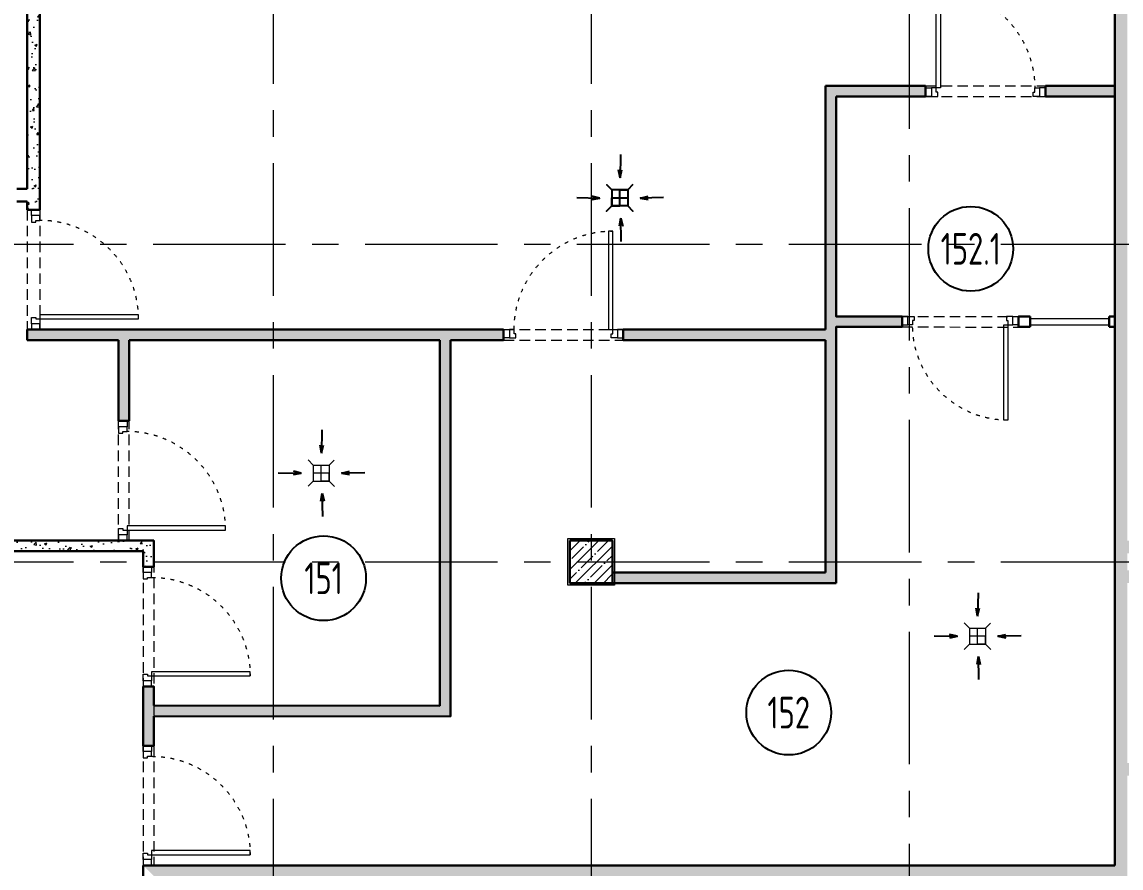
# Model space of a CAD drawing. Header units: millimetres. Extents: x -8417289 to 9420486, y 0 to 166066.
# Drawn here: x -211605 to -201234, y 109710 to 117697 of the extents above; entities that cross this region are included whole.
import ezdxf
from ezdxf import colors
from ezdxf.entities.mleader import LeaderData, LeaderLine
from ezdxf.enums import TextEntityAlignment as Align
from ezdxf.math import Vec2, Vec3

# ---------------------------------------------------------------- set-up
doc = ezdxf.new("R2010")
doc.units = ezdxf.units.MM
doc.header["$MEASUREMENT"] = 0
for name, pattern in [('ACAD_ISO03W100', [30, 12, -18]), ('ADSK_Штриховая_ш2 п1', [3, 2, -1]), ('CENTER', [2, 1.25, -0.25, 0.25, -0.25])]:
    doc.linetypes.add(name, pattern=pattern)
doc.layers.get('0').update_dxf_attribs({"color": 250, "lineweight": 9})
for name, color, linetype, lineweight in [('_АР ТЕКСТ', 250, 'Continuous', 25), ('АР_Двери', 175, 'Continuous', 18), ('АР_Колонны', 250, 'Continuous', 30), ('АР_Колонны Штрих', 250, 'Continuous', 5), ('АР_Маркер экспликации', 239, 'Continuous', 13), ('АР_Номер помещения', 1, 'Continuous', 25), ('АР_Оси', 195, 'Continuous', 9), ('АР_Перегородки газоблок', 165, 'Continuous', 30), ('АР_Перегородки газоблок_Штрих', 165, 'Continuous', 5), ('АР_тонкая линия', 250, 'Continuous', 0)]:
    doc.layers.add(name, color=color, linetype=linetype, lineweight=lineweight)
for name, color, linetype in [('ТХ_ВК_оборуд.ТХ', 250, 'Continuous'), ('ТХ_ВК_трапы', 5, 'Continuous'), ('ТХ_обор_спорт', 5, 'Continuous')]:
    doc.layers.add(name, color=color, linetype=linetype)
doc.layers.add('ТХ_Задание КР', color=7, linetype='Continuous', true_color=0x9a5430)
doc.styles.add('ISOCPEUR', font='isocpeur.TTF')
doc.styles.add('ГОСТ 2.304', font='isocpeur.TTF', dxfattribs={"width": 0.7})
pattern_1 = [(50, (0, 0), (215.17805, -18.82564), [22.5, -247.5]), (355, (0, 0), (-41.6254, 225.65764), [18, -198]), (100.45144, (17.93, -1.57), (173.55265, 206.832), [19.12206, -210.34263]), (46.1842, (0, 60), (320.1724, -49.65578), [33.75, -371.25]), (96.63564, (26.68, 55.86), (280.3986, 292.2356), [28.6831, -315.51413]), (351.18416, (0, 60), (280.3986, 292.2356), [27, -297]), (21, (30, 45), (179.07212, -120.78567), [22.5, -247.5]), (326, (30, 45), (72.9946, 217.54501), [18, -198]), (71.45144, (44.92, 34.93), (252.06671, 96.75935), [19.12206, -210.34263]), (37.5, (0, 0), (3.647957, 99.868156), [0, -195.6, 0, -201, 0, -198.75]), (7.5, (0, 0), (78.92086, 118.323514), [0, -114.6, 0, -191.1, 0, -75.75]), (327.5, (-66.9, 0), (160.14673, -6.766462), [0, -75, 0, -234, 0, -310.5]), (317.5, (-96.9, 0), (174.95585, 30.031495), [0, -97.5, 0, -155.4, 0, -220.5])]

# ---------------------------------------------------------------- blocks, each defined once
blk = doc.blocks.new('*U1207')
for points in [[(0, 0), (0, -80), (55, -80), (55, 0), (0, 0)], [(55, -80), (55, 0), (115, 0), (115, -40), (100, -40), (100, -80), (55, -80)], [(1075, -80), (1075, 0), (1015, 0), (1015, -40), (1030, -40), (1030, -80), (1075, -80)], [(1130, 0), (1130, -80), (1075, -80), (1075, 0), (1130, 0)]]:
    blk.add_lwpolyline(points)
blk.add_lwpolyline([(100, -80), (100, -1010), (140, -1010), (140, -80)], close=True)
at = {"linetype": 'ACAD_ISO03W100', "ltscale": 3}
blk.add_arc((100, -80), 930, 270, 0, dxfattribs=at)
blk = doc.blocks.new('*U1031')
for points in [[(-55, -80), (-55, 0), (-115, 0), (-115, -40), (-100, -40), (-100, -80), (-55, -80)], [(0, 0), (0, -80), (-55, -80), (-55, 0), (0, 0)], [(-1130, 0), (-1130, -80), (-1075, -80), (-1075, 0), (-1130, 0)], [(-1075, -80), (-1075, 0), (-1015, 0), (-1015, -40), (-1030, -40), (-1030, -80), (-1075, -80)]]:
    blk.add_lwpolyline(points)
blk.add_lwpolyline([(-100, -80), (-100, -1010), (-140, -1010), (-140, -80)], close=True)
at = {"linetype": 'ACAD_ISO03W100', "ltscale": 3}
blk.add_arc((-100, -80), 930, 180, 270, dxfattribs=at)
blk = doc.blocks.new('*U12')
blk.add_lwpolyline([(100, 80), (100, 1010), (140, 1010), (140, 80)], close=True)
for points in [[(0, 0), (0, 80), (55, 80), (55, 0), (0, 0)], [(55, 80), (55, 0), (115, 0), (115, 40), (100, 40), (100, 80), (55, 80)], [(1075, 80), (1075, 0), (1015, 0), (1015, 40), (1030, 40), (1030, 80), (1075, 80)], [(1130, 0), (1130, 80), (1075, 80), (1075, 0), (1130, 0)]]:
    blk.add_lwpolyline(points)
at = {"linetype": 'ACAD_ISO03W100', "ltscale": 3}
blk.add_arc((100, 80), 930, 0, 90, dxfattribs=at)
blk = doc.blocks.new('*U1033')
for points in [[(0, 0), (0, -80), (55, -80), (55, 0), (0, 0)], [(55, -80), (55, 0), (115, 0), (115, -40), (100, -40), (100, -80), (55, -80)], [(1075, -80), (1075, 0), (1015, 0), (1015, -40), (1030, -40), (1030, -80), (1075, -80)], [(1130, 0), (1130, -80), (1075, -80), (1075, 0), (1130, 0)]]:
    blk.add_lwpolyline(points)
blk.add_lwpolyline([(100, -80), (100, -1010), (140, -1010), (140, -80)], close=True)
at = {"linetype": 'ACAD_ISO03W100', "ltscale": 3}
blk.add_arc((100, -80), 930, 270, 0, dxfattribs=at)
blk = doc.blocks.new('*U53')
at = {"layer": 'АР_Номер помещения', "color": 7}
blk.add_circle((771, -3079), 400, dxfattribs=at)
at = {"color": 7, "style": 'ISOCPEUR', "width": 0.7, "flags": 1}
blk.add_attdef('КАТЕГОРИЯ', (-499, -2092), '', height=250, dxfattribs=at)
at = {"layer": 'АР_Номер помещения', "color": 7, "style": 'ISOCPEUR', "width": 0.7}
blk.add_attdef('НОМЕР_ПОМЕЩЕНИЯ', text='', height=300, dxfattribs=at).set_placement((771, -3079), align=Align.MIDDLE_CENTER)
blk = doc.blocks.new('*U54')
at = {"layer": 'АР_Номер помещения', "color": 7}
blk.add_circle((-5271, -1713), 400, dxfattribs=at)
at = {"color": 7, "style": 'ISOCPEUR', "width": 0.7, "flags": 1}
blk.add_attdef('КАТЕГОРИЯ', (-499, -2092), '', height=250, dxfattribs=at)
at = {"layer": 'АР_Номер помещения', "color": 7, "style": 'ISOCPEUR', "width": 0.7}
blk.add_attdef('НОМЕР_ПОМЕЩЕНИЯ', text='', height=300, dxfattribs=at).set_placement((-5271, -1713), align=Align.MIDDLE_CENTER)
blk = doc.blocks.new('*U283')
at = {"layer": 'АР_Номер помещения', "color": 7}
blk.add_circle((-3843, -2609), 400, dxfattribs=at)
at = {"color": 7, "style": 'ISOCPEUR', "width": 0.7, "flags": 1}
blk.add_attdef('КАТЕГОРИЯ', (-499, -2092), '', height=250, dxfattribs=at)
at = {"layer": 'АР_Номер помещения', "color": 7, "style": 'ISOCPEUR', "width": 0.7}
blk.add_attdef('НОМЕР_ПОМЕЩЕНИЯ', text='', height=300, dxfattribs=at).set_placement((-3843, -2609), align=Align.MIDDLE_CENTER)
blk = doc.blocks.new('*U1217')
blk.add_lwpolyline([(-100, 80), (-100, 1010), (-140, 1010), (-140, 80)], close=True)
for points in [[(-1130, 0), (-1130, 80), (-1075, 80), (-1075, 0), (-1130, 0)], [(-1075, 80), (-1075, 0), (-1015, 0), (-1015, 40), (-1030, 40), (-1030, 80), (-1075, 80)], [(-55, 80), (-55, 0), (-115, 0), (-115, 40), (-100, 40), (-100, 80), (-55, 80)], [(0, 0), (0, 80), (-55, 80), (-55, 0), (0, 0)]]:
    blk.add_lwpolyline(points)
at = {"linetype": 'ACAD_ISO03W100', "ltscale": 3}
blk.add_arc((-100, 80), 930, 90, 180, dxfattribs=at)
blk = doc.blocks.new('_DotSmall')
at = {"color": 0, "linetype": 'ByBlock', "const_width": 0.5}
blk.add_lwpolyline([(-0.0625, 0, 1), (0.0625, 0, 1)], format="xyb", close=True, dxfattribs=at)
blk = doc.blocks.new('*U1208')
for points in [[(0, 0), (0, -80), (55, -80), (55, 0), (0, 0)], [(55, -80), (55, 0), (115, 0), (115, -40), (100, -40), (100, -80), (55, -80)], [(1045, -80), (1045, 0), (985, 0), (985, -40), (1000, -40), (1000, -80), (1045, -80)], [(1100, 0), (1100, -80), (1045, -80), (1045, 0), (1100, 0)]]:
    blk.add_lwpolyline(points)
blk.add_lwpolyline([(100, -80), (100, -980), (140, -980), (140, -80)], close=True)
at = {"linetype": 'ACAD_ISO03W100', "ltscale": 3}
blk.add_arc((100, -80), 900, 270, 0, dxfattribs=at)
blk = doc.blocks.new('Трапы с разуклонкой')
at = {"layer": 'ТХ_ВК_трапы'}
blk.add_lwpolyline([(364931, 183328), (364981, 183278), (364981, 183128), (364931, 183078), (364981, 183128), (365130, 183128), (365181, 183077), (365130, 183128), (365055, 183128), (365055, 183278), (364981, 183278), (365130, 183278), (365179, 183327), (365130, 183278), (365130, 183128), (365130, 183203), (364981, 183203)], dxfattribs=at)
blk.add_lwpolyline([(364931, 183328), (364981, 183278), (364981, 183128), (364931, 183078), (364981, 183128), (365130, 183128), (365181, 183077), (365130, 183128), (365055, 183128), (365055, 183278), (364981, 183278), (365130, 183278), (365179, 183327), (365130, 183278), (365130, 183128), (365130, 183203), (364981, 183203)], dxfattribs=at)
blk = doc.blocks.new('Трап ТХ')
at = {"layer": 'ТХ_ВК_трапы', "color": 5, "lineweight": 0}
for p, q in [((305243, -196674), (305293, -196725)), ((305293, -196725), (305293, -196875)), ((305293, -196725), (305442, -196725)), ((305368, -196875), (305368, -196725)), ((305491, -196676), (305442, -196725)), ((305442, -196725), (305442, -196875)), ((305442, -196800), (305293, -196800)), ((305442, -196875), (305442, -196800)), ((305243, -196924), (305293, -196875)), ((305293, -196875), (305442, -196875)), ((305442, -196875), (305368, -196875)), ((305493, -196926), (305442, -196875))]:
    blk.add_line(p, q, dxfattribs=at)
blk = doc.blocks.new('A$C985b353d')
at = {"layer": 'ТХ_ВК_трапы', "ltscale": 100}
for p, q in [((6, 409), (2, 189)), ((2, 189), (-11, 264)), ((-11, 264), (2, 189)), ((2, 189), (20, 264)), ((-407, 3), (-188, -1)), ((-188, -1), (-263, 17)), ((192, -1), (267, 17)), ((412, 3), (192, -1)), ((-188, -1), (-262, -14)), ((-262, -14), (-188, -1)), ((192, -1), (267, -14)), ((267, -14), (192, -1)), ((10, -191), (-4, -265)), ((-4, -265), (10, -191)), ((14, -410), (10, -191)), ((10, -191), (27, -266))]:
    blk.add_line(p, q, dxfattribs=at)

msp = doc.modelspace()

# ---------------------------------------------------------------- hatches: boundary and pattern name
at = {"layer": 'АР_Колонны Штрих', "ltscale": 100}
h = msp.add_hatch(dxfattribs=at)
h.set_pattern_fill('ANSI35', color=256, scale=500)
h.set_pattern_definition([(45, (-1163486.01, 152672.16), (-88.388348, 88.388348), []), (45, (-1163397.63, 152672.16), (-88.388348, 88.388348), [156.25, -31.25, 0, -31.25])])
h.paths.add_polyline_path([(-206033.9, 112800.7), (-206433.9, 112800.7), (-206433.9, 112400.7), (-206033.9, 112400.7)])
at = {"layer": 'АР_Перегородки газоблок_Штрих', "ltscale": 100}
h = msp.add_hatch(dxfattribs=at)
h.set_pattern_fill('AR-CONC', color=256, scale=30)
h.set_pattern_definition([(50, (-1093.51, 5650), (215.17805, -18.82564), [22.5, -247.5]), (355, (-1093.5, 5650), (-41.6254, 225.65764), [18, -198]), (100.45144, (-1075.58, 5648.43), (173.55265, 206.832), [19.12206, -210.34263]), (46.1842, (-1093.5, 5710), (320.1724, -49.65578), [33.75, -371.25]), (96.63564, (-1066.83, 5705.86), (280.3986, 292.2356), [28.6831, -315.51413]), (351.18416, (-1093.5, 5710), (280.3986, 292.2356), [27, -297]), (21, (-1063.51, 5695), (179.07212, -120.78567), [22.5, -247.5]), (326, (-1063.5, 5695), (72.9946, 217.54501), [18, -198]), (71.45144, (-1048.59, 5684.93), (252.06671, 96.75935), [19.12206, -210.34263]), (37.5, (-1093.51, 5650), (3.647957, 99.868156), [0, -195.6, 0, -201, 0, -198.75]), (7.5, (-1093.51, 5650), (78.92086, 118.323514), [0, -114.6, 0, -191.1, 0, -75.75]), (327.5, (-1160.41, 5650), (160.14673, -6.766462), [0, -75, 0, -234, 0, -310.5]), (317.5, (-1190.41, 5650), (174.95585, 30.031495), [0, -97.5, 0, -155.4, 0, -220.5])])
h.paths.add_polyline_path([(-211435.4, 118450.7), (-214333.9, 118450.7), (-214333.9, 118350.7), (-211555.4, 118350.7), (-211555.4, 115923.8), (-211435.4, 115923.8)])
h = msp.add_hatch(dxfattribs=at)
h.set_pattern_fill('AR-CONC', color=256, scale=30)
h.set_pattern_definition(pattern_1)
h.paths.add_polyline_path([(-201173.8, 118370.9), (-201173.6, 118400.7), (-200433.9, 118400.7), (-200433.9, 118520.7), (-201293.4, 118520.6), (-201293.4, 115964.6), (-201293.3, 115964.6), (-201292.7, 115627.6), (-201293.4, 115627.6), (-201293.4, 115600.7), (-201173.8, 115600.7)])
h.paths.add_polyline_path([(-201173.8, 115600.7), (-201293.4, 115600.7), (-201293.4, 115007.2), (-201293.4, 112600.7), (-201173.4, 112600.7), (-201173.4, 112680.7), (-200433.9, 112680.7), (-200433.9, 112800.7), (-200573.8, 112800.7), (-200573.8, 112800.7), (-201173.8, 112800.7)])
h.paths.add_polyline_path([(-200433.9, 112520.7), (-201173.4, 112520.7), (-201173.4, 112600.7), (-201293.4, 112600.7), (-201293.4, 110702.5), (-201173.4, 110702.5), (-201173.4, 112400.7), (-200433.9, 112400.7), (-200433.9, 112400.7)])
h = msp.add_hatch(dxfattribs=at)
h.set_pattern_fill('AR-CONC', color=256, scale=30)
h.set_pattern_definition([(50, (0.09, 1576.72), (215.17805, -18.82564), [22.5, -247.5]), (355, (0.09, 1576.72), (-41.6254, 225.65764), [18, -198]), (100.45144, (18.02, 1575.15), (173.55265, 206.832), [19.12206, -210.34263]), (46.1842, (0.09, 1636.72), (320.1724, -49.65578), [33.75, -371.25]), (96.63564, (26.77, 1632.6), (280.3986, 292.2356), [28.6831, -315.51413]), (351.18416, (0.09, 1636.72), (280.3986, 292.2356), [27, -297]), (21, (30.1, 1621.72), (179.07212, -120.78567), [22.5, -247.5]), (326, (30.1, 1621.72), (72.9946, 217.54501), [18, -198]), (71.45144, (45.02, 1611.66), (252.06671, 96.75935), [19.12206, -210.34263]), (37.5, (0.09, 1576.72), (3.647957, 99.868156), [0, -195.6, 0, -201, 0, -198.75]), (7.5, (0.09, 1576.72), (78.92086, 118.323514), [0, -114.6, 0, -191.1, 0, -75.75]), (327.5, (-66.81, 1576.72), (160.14673, -6.766462), [0, -75, 0, -234, 0, -310.5]), (317.5, (-96.8, 1576.72), (174.95585, 30.031495), [0, -97.5, 0, -155.4, 0, -220.5])])
h.paths.add_polyline_path([(-201293.3, 117094.4), (-201947.8, 117094.3), (-201947.8, 116994.3), (-201293.3, 116994.4)])
h.paths.add_polyline_path([(-203077.8, 117094.3), (-204022.7, 117094.3), (-204022.7, 114793.8), (-205930.8, 114793.8), (-205930.8, 114693.8), (-204022.7, 114693.8), (-204022.7, 112500.4), (-206033.9, 112500.7), (-206033.9, 112400.7), (-203922.6, 112400.4), (-203922.7, 114817.8), (-203300.3, 114817.8), (-203300.3, 114917.8), (-203922.6, 114917.8), (-203922.6, 116994.3), (-203077.8, 116994.3)])
h = msp.add_hatch(dxfattribs=at)
h.set_pattern_fill('AR-CONC', color=256, scale=30)
h.set_pattern_definition(pattern_1)
h.paths.add_polyline_path([(-207562.8, 114693.8), (-207060.8, 114693.8), (-207060.8, 114793.8), (-211555.4, 114793.8), (-211555.4, 114693.8), (-210693.8, 114693.8), (-210693.8, 113930.7), (-210593.8, 113930.7), (-210593.8, 114693.8), (-207662.8, 114693.8), (-207662.8, 111241.9), (-210361.8, 111243.1), (-210361.8, 111423.9), (-210461.8, 111423.9), (-210461.8, 110864.7), (-210361.8, 110864.7), (-210361.8, 111143.1), (-207562.8, 111141.5)])
h = msp.add_hatch(dxfattribs=at)
h.set_pattern_fill('AR-CONC', color=256, scale=30)
h.set_pattern_definition(pattern_1)
h.paths.add_polyline_path([(-210361.8, 112800.7), (-212033.9, 112800.7), (-212033.9, 112700.7), (-210461.8, 112700.7), (-210461.8, 112553.9), (-210361.8, 112553.9)])
h = msp.add_hatch(dxfattribs=at)
h.set_pattern_fill('AR-CONC', color=256, scale=30)
h.set_pattern_definition(pattern_1)
h.paths.add_polyline_path([(-210461.8, 109734.7), (-210361.8, 109634.7)], flags=17)
h.paths.add_polyline_path([(-201173.4, 109734.7), (-201293.4, 109734.7), (-210461.8, 109734.7), (-210361.8, 109634.7), (-202922.4, 109634.7), (-202922.4, 109061.2), (-202922.4, 108895.3), (-200153.9, 108895.3), (-200153.9, 106920.6), (-203133.9, 106920.6), (-203133.9, 104807.7), (-203241.9, 104807.7), (-203241.9, 104707.7), (-203033.9, 104707.7), (-203033.9, 106800.7), (-200033.9, 106800.7), (-200033.9, 110700.9), (-201173.4, 110702.5), (-201293.4, 110702.5), (-201293.4, 109734.7), (-201173.4, 109734.7), (-201173.4, 110062.1), (-201173.4, 110581.1), (-201173.4, 110582.5), (-200153.9, 110581.1), (-200153.9, 109015.3), (-201173.4, 109015.3)])
h.paths.add_polyline_path([(-201293.4, 109634.7), (-201293.4, 109014.7), (-202822.4, 109014.7), (-202822.4, 109634.7)], flags=16)
h.paths.add_polyline_path([(-202970, 109634.7), (-202849.5, 109634.7)], flags=17)

# ---------------------------------------------------------------- linework, layer by layer
at = {"ltscale": 100}
msp.add_lwpolyline([(-206453.9, 112820.7), (-206013.9, 112820.7), (-206013.9, 112380.7), (-206453.9, 112380.7)], close=True, dxfattribs=at)
at = {"layer": 'АР_Колонны', "ltscale": 100}
msp.add_lwpolyline([(-206433.9, 112800.7), (-206033.9, 112800.7), (-206033.9, 112400.7), (-206433.9, 112400.7)], close=True, dxfattribs=at)
at = {"layer": 'АР_Оси', "linetype": 'CENTER', "ltscale": 1000}
for p, q in [((-203233.8, 135939.9), (-203233.8, 80207.5)), ((-209233.9, 134363.2), (-209233.9, 78630.8)), ((-206233.9, 134363.2), (-206233.9, 78630.8)), ((-224367.6, 115600.7), (-141189.2, 115600.7)), ((-224367.6, 112600.7), (-141189.2, 112600.7))]:
    msp.add_line(p, q, dxfattribs=at)
at = {"layer": 'АР_Перегородки газоблок', "ltscale": 100}
for p, q in [((-211435.4, 118350.7), (-211435.4, 115923.8)), ((-204022.7, 117094.3), (-204022.7, 114793.8)), ((-203077.8, 117094.3), (-204022.7, 117094.3)), ((-203077.8, 116994.3), (-203922.7, 116994.3)), ((-203077.8, 117094.3), (-203077.8, 116994.2)), ((-201947.8, 116994.2), (-201947.8, 117094.4)), ((-201293.3, 117094.4), (-201947.8, 117094.4)), ((-201293.3, 116994.4), (-201947.8, 116994.4)), ((-204022.7, 114693.8), (-204022.7, 112500.4)), ((-204022.7, 112500.4), (-206033.9, 112500.7)), ((-203922.7, 112400.4), (-206033.9, 112400.7))]:
    msp.add_line(p, q, dxfattribs=at)
at = {"layer": 'АР_Перегородки газоблок', "color": 253, "lineweight": 13, "ltscale": 100}
for p, q in [((-202091.9, 114897.8, 0), (-201341.9, 114897.8, 0)), ((-201344.2, 114835.3, 0), (-202091.9, 114835.3, 0))]:
    msp.add_line(p, q, dxfattribs=at)
at = {"layer": 'АР_Перегородки газоблок', "ltscale": 100}
for points in [[(-201293.4, 115007.2), (-201293.4, 118520.6), (-200433.9, 118520.7)], [(-211555.4, 116122.3), (-211555.4, 118218.1)], [(-211655.4, 116122.3), (-211555.4, 116122.3)], [(-211555.4, 116002.3), (-211655.4, 116002.3)], [(-211555.4, 115923.8), (-211555.4, 116002.3)], [(-211435.4, 115923.8), (-211555.4, 115923.8)], [(-201293.4, 109734.7), (-201293.4, 115007.2)], [(-211555.4, 114693.8), (-211555.4, 114793.8)], [(-211555.4, 114793.8), (-207060.8, 114793.8)], [(-207060.8, 114793.8), (-207060.8, 114693.8)], [(-204022.7, 114793.8), (-205930.8, 114793.8), (-205930.8, 114693.8), (-204022.7, 114693.8)], [(-211555.4, 114693.8), (-210693.8, 114693.8)], [(-210693.8, 114693.8), (-210693.8, 113932.2)], [(-210593.8, 114693.8), (-210593.8, 113932.2)], [(-210593.8, 114693.8), (-207662.8, 114693.8)], [(-210361.8, 111243.1), (-207662.8, 111241.9), (-207662.8, 114693.8)], [(-210361.8, 111143.1), (-207562.8, 111141.9), (-207562.8, 114693.8)], [(-207562.8, 114693.8), (-207060.8, 114693.8)], [(-210593.8, 113932.2), (-210693.8, 113932.2)], [(-212033.9, 112800.7), (-210361.8, 112800.7), (-210361.8, 112553.9), (-210461.8, 112553.9)], [(-212033.9, 112700.7), (-210461.8, 112700.7), (-210461.8, 112553.9)], [(-210461.8, 111423.9), (-210461.8, 110864.7)], [(-210361.8, 111243.1), (-210361.8, 111423.9), (-210461.8, 111423.9)], [(-210361.8, 110864.7), (-210361.8, 111143.1)], [(-210361.8, 110864.7), (-210461.8, 110864.7)], [(-210461.8, 109734.7), (-201293.4, 109734.7)], [(-210461.8, 109734.7), (-210461.8, 106818.9)]]:
    msp.add_lwpolyline(points, dxfattribs=at)
at = {"layer": 'АР_Перегородки газоблок', "ltscale": 100, "elevation": 0}
for points in [[(-203922.7, 116994.3), (-203922.7, 114917.8), (-203300.3, 114917.8), (-203300.3, 114817.8)], [(-203922.7, 112400.4), (-203922.7, 114817.8), (-203300.3, 114817.8)], [(-202090.8, 114917.8), (-202200.3, 114917.8), (-202200.3, 114817.8)], [(-202200.3, 114817.8), (-202090.8, 114817.8)], [(-202090.8, 114917.8), (-202090.8, 114817.8)], [(-201344.2, 114917.8), (-201344.2, 114817.8)], [(-201344.2, 114917.8), (-201293.4, 114917.8)], [(-201344.2, 114817.8), (-201293.4, 114817.8)]]:
    msp.add_lwpolyline(points, dxfattribs=at)
at = {"layer": 'АР_тонкая линия', "linetype": 'ADSK_Штриховая_ш2 п1', "ltscale": 50}
for p, q in [((-203077.9, 117094.3), (-201947.9, 117094.1)), ((-203077.8, 116994.3), (-201947.8, 116993.8)), ((-203300.4, 114917.8, 0), (-202170.3, 114917.6, 0)), ((-203300.3, 114817.8, 0), (-202170.3, 114817.4, 0)), ((-207060.9, 114793.8), (-205930.9, 114793.5)), ((-207060.8, 114693.8), (-205930.8, 114693.3)), ((-210694.1, 112802.1), (-210693.8, 113932.2)), ((-210594.3, 112802.2), (-210593.8, 113932.2))]:
    msp.add_line(p, q, dxfattribs=at)
for points in [[(-211555.4, 115923.8), (-211555.4, 114793.8)], [(-211435.4, 115923.8), (-211435.4, 114793.8)], [(-210461.8, 112553.9), (-210461.8, 110853.9)], [(-210361.8, 112600.7), (-210361.8, 110900.7)], [(-210461.8, 110864.7), (-210461.8, 109734.7)], [(-210361.8, 110864.7), (-210361.8, 109734.7)]]:
    msp.add_lwpolyline(points, dxfattribs=at)

# ---------------------------------------------------------------- block references
at = {"layer": 'АР_Двери', "xscale": -1}
for name, p in [('*U1217', (-203077.8, 116994.2)), ('*U12', (-205930.8, 114713.8))]:
    msp.add_blockref(name, p, dxfattribs=at)
at = {"layer": 'АР_Двери', "rotation": 90.00000000000001}
for name, p in [('*U1033', (-211515.4, 114793.8)), ('*U1207', (-210693.8, 112800.7))]:
    msp.add_blockref(name, p, dxfattribs=at)
at = {"layer": 'АР_Двери', "color": 253, "xscale": -1}
msp.add_blockref('*U1208', (-202200.3, 114917.8, 0), dxfattribs=at)
msp.add_blockref('*U1208', (-202200.3, 114917.8, 0), dxfattribs=at)
at = {"layer": 'АР_Двери', "xscale": -1, "rotation": 90}
for p in [(-210461.8, 111423.9), (-210461.8, 109734.7)]:
    msp.add_blockref('*U1031', p, dxfattribs=at)
at = {"layer": 'АР_Маркер экспликации'}
ref = msp.add_blockref('*U283', (-198808.5, 118164.5), dxfattribs=at)
ref.add_attrib('НОМЕР_ПОМЕЩЕНИЯ', '152.1', dxfattribs={"layer": 'АР_Номер помещения', "color": 7, "height": 300, "style": 'ISOCPEUR', "width": 0.7}).set_placement((-202651.3, 115555.5), align=Align.MIDDLE_CENTER)
ref = msp.add_blockref('*U53', (-209530, 115525.1), dxfattribs=at)
ref.add_attrib('НОМЕР_ПОМЕЩЕНИЯ', '151', dxfattribs={"layer": 'АР_Номер помещения', "color": 7, "height": 300, "style": 'ISOCPEUR', "width": 0.7}).set_placement((-208759, 112445.7), align=Align.MIDDLE_CENTER)
ref = msp.add_blockref('*U54', (-199097.9, 112891), dxfattribs=at)
ref.add_attrib('НОМЕР_ПОМЕЩЕНИЯ', '152', dxfattribs={"layer": 'АР_Номер помещения', "color": 7, "height": 300, "style": 'ISOCPEUR', "width": 0.7}).set_placement((-204369, 111177.5), align=Align.MIDDLE_CENTER)
at = {"layer": 'АР_тонкая линия', "ltscale": 500}
for p in [(-205963.5, 116036.1, -78.2), (-208781.4, 113438.3), (-202588.5, 111898.5)]:
    msp.add_blockref('A$C985b353d', p, dxfattribs=at)
at = {"layer": 'ТХ_ВК_оборуд.ТХ'}
for p in [(-514149, 310237.9), (-507956, 308698)]:
    msp.add_blockref('Трап ТХ', p, dxfattribs=at)
at = {"layer": 'ТХ_ВК_трапы', "lineweight": 9, "xscale": -1}
msp.add_blockref('Трапы с разуклонкой', (159091.8, -67166.7, -78.2), dxfattribs=at)

# ---------------------------------------------------------------- leaders
at = {"layer": '_АР ТЕКСТ'}
ml = msp.add_multileader_mtext('Standard', dxfattribs=at)
ml.set_content('{\\W0.8;-2,550}', color=256, style='ISOCPEUR')
ml.set_leader_properties(color=256, linetype='Continuous', lineweight=-1)
ml.set_arrow_properties(name='DOTSMALL')
ml.build(insert=Vec2(0, 0))
ml.multileader.update_dxf_attribs({"has_text_frame": 1, "text_left_attachment_type": 4, "text_right_attachment_type": 4, "dogleg_length": 100, "arrow_head_size": 180})
ctx = ml.context
ctx.base_point, ctx.char_height, ctx.arrow_head_size, ctx.landing_gap_size, ctx.plane_origin = Vec3(-302775.8, 123943.3, -2), 250, 180, 50, Vec3(-302295.5, 121699.2, -2)
ctx.left_attachment, ctx.right_attachment = 4, 4
notes = []
notes.append((ctx, [(0, (0, 0, 0), (0, 0), (1, 0), 1, [])]))
ctx.mtext.insert, ctx.mtext.width, ctx.mtext.defined_height, ctx.mtext.line_spacing_style, ctx.mtext.flow_direction = Vec3(-302725.8, 124276.6, -2), 801.086, 330.7, 2, 5
ml = msp.add_multileader_mtext('Standard', dxfattribs=at)
ml.set_content('{\\W0.8;-2,550}', color=256, style='ISOCPEUR')
ml.set_leader_properties(color=256, linetype='Continuous', lineweight=-1)
ml.set_arrow_properties(name='DOTSMALL')
ml.build(insert=Vec2(0, 0))
ml.multileader.update_dxf_attribs({"has_text_frame": 1, "text_left_attachment_type": 4, "text_right_attachment_type": 4, "dogleg_length": 100, "arrow_head_size": 180})
ctx = ml.context
ctx.base_point, ctx.char_height, ctx.arrow_head_size, ctx.landing_gap_size, ctx.plane_origin = Vec3(-314736, 120073.3, -2), 250, 180, 50, Vec3(-314255.7, 117829.3, -2)
ctx.left_attachment, ctx.right_attachment = 4, 4
notes.append((ctx, [(0, (0, 0, 0), (0, 0), (1, 0), 1, [])]))
ctx.mtext.insert, ctx.mtext.width, ctx.mtext.defined_height, ctx.mtext.line_spacing_style, ctx.mtext.flow_direction = Vec3(-314686, 120406.6, -2), 801.086, 330.7, 2, 5
at = {"layer": 'ТХ_Задание КР', "color": 1, "ltscale": 100}
ml = msp.add_multileader_mtext('Standard', dxfattribs=at)
ml.set_content('\\pxsm1,qc;{\\C1;Предусмотреть усиление конструкции по всей длине для возможности размещения (монтажа) спортивного оборудования }', color=7, style='ГОСТ 2.304')
ml.set_leader_properties(color=256, lineweight=25)
ml.build(insert=Vec2(0, 0))
ml.multileader.update_dxf_attribs({"text_left_attachment_type": 6, "text_right_attachment_type": 6, "dogleg_length": 150, "arrow_head_size": 225, "scale": 75})
ctx = ml.context
ctx.base_point, ctx.scale, ctx.char_height, ctx.arrow_head_size, ctx.landing_gap_size, ctx.plane_origin = Vec3(-157016.9, 116858.2), 75, 187.5, 225, 150, Vec3(-118303.7, 104934.9)
ctx.left_attachment, ctx.right_attachment, ctx.text_align_type = 6, 6, 1
notes.append((ctx, [(0, (1, 1, 0), (-157166.9, 116858.2), (1, 0), 150, [(1, [(-158418.8, 117439.9)], 0, [])])]))
ctx.mtext.insert, ctx.mtext.width, ctx.mtext.defined_height, ctx.mtext.alignment, ctx.mtext.line_spacing_factor, ctx.mtext.flow_direction = Vec3(-154619.7, 117102), 4494.329, 2263.3, 2, 0.8, 5
ml = msp.add_multileader_mtext('Standard', dxfattribs=at)
ml.set_content('\\pxsm1,qc;{\\C1;Зона усиления для настенного крепления фермы баскетбольной со щитом и кольцом \\Pна высоте от 2,8 до 3,8 м от УЧП}', color=7, style='ГОСТ 2.304')
ml.set_leader_properties(color=256, lineweight=25)
ml.build(insert=Vec2(0, 0))
ml.multileader.update_dxf_attribs({"text_left_attachment_type": 6, "text_right_attachment_type": 6, "dogleg_length": 150, "arrow_head_size": 225, "scale": 75})
ctx = ml.context
ctx.base_point, ctx.scale, ctx.char_height, ctx.arrow_head_size, ctx.landing_gap_size, ctx.plane_origin = Vec3(-162365, 114061.4), 75, 187.5, 225, 150, Vec3(-120203.3, 95150.5)
ctx.left_attachment, ctx.right_attachment, ctx.text_align_type = 6, 6, 2
notes.append((ctx, [(0, (1, 1, 0), (-162515, 114061.4), (1, 0), 150, [(1, [(-164222.2, 115850.7)], 0, [])])]))
ctx.mtext.insert, ctx.mtext.width, ctx.mtext.defined_height, ctx.mtext.alignment, ctx.mtext.line_spacing_factor, ctx.mtext.flow_direction = Vec3(-158179.1, 114286.4), 4494.329, 2263.3, 3, 0.8, 5
ml = msp.add_multileader_mtext('Standard', dxfattribs=at)
ml.set_content('\\pxsm1,qc;{\\C1;Зона усиления для настенного крепления фермы баскетбольной со щитом и кольцом \\Pна высоте от 2,8 до 3,8 м от УЧП}', color=7, style='ГОСТ 2.304')
ml.set_leader_properties(color=256, lineweight=25)
ml.build(insert=Vec2(0, 0))
ml.multileader.update_dxf_attribs({"text_left_attachment_type": 6, "text_right_attachment_type": 6, "dogleg_length": 150, "arrow_head_size": 225, "scale": 75})
ctx = ml.context
ctx.base_point, ctx.scale, ctx.char_height, ctx.arrow_head_size, ctx.landing_gap_size, ctx.plane_origin = Vec3(-175039.9, 113641.2), 75, 187.5, 225, 150, Vec3(-132203.3, 95150.5)
ctx.left_attachment, ctx.right_attachment, ctx.text_align_type = 6, 6, 1
notes.append((ctx, [(0, (1, 1, 0), (-175189.9, 113641.2), (1, 0), 150, [(1, [(-176222.2, 115849.8)], 0, [])])]))
ctx.mtext.insert, ctx.mtext.width, ctx.mtext.defined_height, ctx.mtext.alignment, ctx.mtext.line_spacing_factor, ctx.mtext.flow_direction = Vec3(-172642.7, 113866.2), 4494.329, 2263.3, 2, 0.8, 5
ml = msp.add_multileader_mtext('Standard', dxfattribs=at)
ml.set_content('\\pxsm1,qc;{\\C1;Зона усиления для настенного крепления табло электронного на высоте 5,0м от УЧП}', color=7, style='ГОСТ 2.304')
ml.set_leader_properties(color=256, lineweight=25)
ml.build(insert=Vec2(0, 0))
ml.multileader.update_dxf_attribs({"text_left_attachment_type": 6, "text_right_attachment_type": 6, "dogleg_length": 150, "arrow_head_size": 225, "scale": 75})
ctx = ml.context
ctx.base_point, ctx.scale, ctx.char_height, ctx.arrow_head_size, ctx.landing_gap_size, ctx.plane_origin = Vec3(-169022.8, 108470.9), 75, 187.5, 225, 150, Vec3(-123635.8, 93017.5)
ctx.left_attachment, ctx.right_attachment, ctx.text_align_type = 6, 6, 1
notes.append((ctx, [(0, (1, 1, 0), (-169172.8, 108470.9), (1, 0), 150, [(1, [(-170593.6, 115796.8)], 0, [])])]))
ctx.mtext.insert, ctx.mtext.width, ctx.mtext.defined_height, ctx.mtext.alignment, ctx.mtext.line_spacing_factor, ctx.mtext.flow_direction = Vec3(-166625.6, 108714.7), 4494.329, 2263.3, 2, 0.8, 5
ml = msp.add_multileader_mtext('Standard', dxfattribs=at)
ml.set_content('\\pxsm1,qc;{\\C1;Зона усиления для настенного крепления стоек волейбольных на высоте от 0,5 до 3,0 м от УЧП}', color=7, style='ГОСТ 2.304')
ml.set_leader_properties(color=256, lineweight=25)
ml.build(insert=Vec2(0, 0))
ml.multileader.update_dxf_attribs({"text_left_attachment_type": 6, "text_right_attachment_type": 6, "dogleg_length": 150, "arrow_head_size": 225, "scale": 75})
ctx = ml.context
ctx.base_point, ctx.scale, ctx.char_height, ctx.arrow_head_size, ctx.landing_gap_size, ctx.plane_origin = Vec3(-168559.8, 110283), 75, 187.5, 225, 150, Vec3(-128258.2, 94949.8)
ctx.left_attachment, ctx.right_attachment, ctx.text_align_type = 6, 6, 1
notes.append((ctx, [(0, (1, 1, 0), (-168709.8, 110283), (1, 0), 150, [(1, [(-170258.9, 115850.6)], 0, [])])]))
ctx.mtext.insert, ctx.mtext.width, ctx.mtext.defined_height, ctx.mtext.alignment, ctx.mtext.line_spacing_factor, ctx.mtext.flow_direction = Vec3(-166162.7, 110508), 4494.329, 2263.3, 2, 0.8, 5
at = {"layer": 'ТХ_обор_спорт', "color": 250}
ml = msp.add_multileader_mtext('Standard', dxfattribs=at)
ml.set_content('\\pxsm1,qc;Щит баскетбольный (тренировочный) с фермой', color=7, style='ГОСТ 2.304')
ml.set_leader_properties(color=256, lineweight=25)
ml.build(insert=Vec2(0, 0))
ml.multileader.update_dxf_attribs({"text_left_attachment_type": 6, "text_right_attachment_type": 6, "dogleg_length": 150, "arrow_head_size": 225, "scale": 75})
ctx = ml.context
ctx.base_point, ctx.scale, ctx.char_height, ctx.arrow_head_size, ctx.landing_gap_size, ctx.plane_origin = Vec3(-175611.8, 118012.8), 75, 187.5, 225, 150, Vec3(-142403.8, 98613.7)
ctx.left_attachment, ctx.right_attachment, ctx.text_align_type = 6, 6, 1
notes.append((ctx, [(0, (1, 1, 0), (-175761.8, 118012.8), (1, 0), 150, [(1, [(-176229.9, 116376)], 0, [])])]))
ctx.mtext.insert, ctx.mtext.width, ctx.mtext.defined_height, ctx.mtext.alignment, ctx.mtext.line_spacing_factor, ctx.mtext.flow_direction = Vec3(-174392.1, 118256.6), 2654.554, 2229.6, 2, 0.8, 5
ml = msp.add_multileader_mtext('Standard', dxfattribs=at)
ml.set_content('\\pxsm1,qc;Щит баскетбольный (тренировочный) с фермой', color=7, style='ГОСТ 2.304')
ml.set_leader_properties(color=256, lineweight=25)
ml.build(insert=Vec2(0, 0))
ml.multileader.update_dxf_attribs({"text_left_attachment_type": 6, "text_right_attachment_type": 6, "dogleg_length": 150, "arrow_head_size": 225, "scale": 75})
ctx = ml.context
ctx.base_point, ctx.scale, ctx.char_height, ctx.arrow_head_size, ctx.landing_gap_size, ctx.plane_origin = Vec3(-167422, 117790.5), 75, 187.5, 225, 150, Vec3(-130403.8, 98613.7)
ctx.left_attachment, ctx.right_attachment, ctx.text_align_type = 6, 6, 1
notes.append((ctx, [(1, (1, 1, 0), (-164832.6, 117790.5), (-1, 0), 150, [(1, [(-164206.7, 116368.2)], 0, [])])]))
ctx.mtext.insert, ctx.mtext.width, ctx.mtext.defined_height, ctx.mtext.alignment, ctx.mtext.line_spacing_factor, ctx.mtext.flow_direction = Vec3(-166202.3, 118034.3), 2692.813, 2275.6, 2, 0.8, 5
for ctx, leaders in notes:
    for number, flags, end, landing, length, lines in leaders:
        leader = LeaderData()
        leader.index, (leader.has_last_leader_line, leader.has_dogleg_vector, leader.attachment_direction) = number, flags
        leader.last_leader_point, leader.dogleg_vector, leader.dogleg_length = Vec3(end), Vec3(landing), length
        for number, points, colour, breaks in lines:
            line = LeaderLine()
            line.index, line.vertices, line.color, line.breaks = number, Vec3.list(points), colors.encode_raw_color(colour), breaks
            leader.lines.append(line)
        ctx.leaders.append(leader)

doc.saveas('drawing.dxf')
